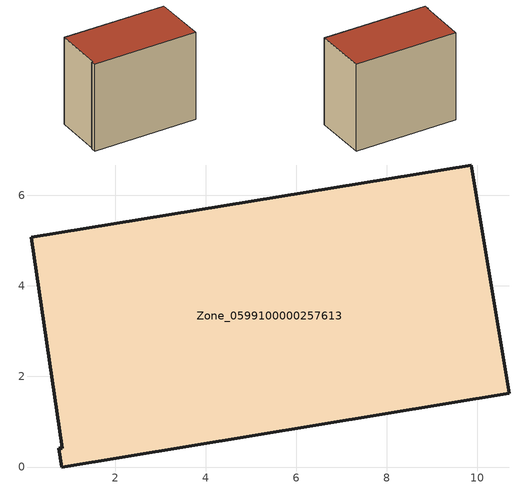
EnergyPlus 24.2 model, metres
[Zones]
Zone_0599100000257613
 floor ground (C_G): 0.14,5.07 9.87,6.67 10.71,1.63 0.82,0 0.76,0.41 0.83,0.42 z0
 wall outside (C_F): 10.71,1.63 9.87,6.67 0.14,5.07 0.83,0.42 0.76,0.41 0.82,0 10.71,1.63 z0:8.52
 roof outside (C_R): 9.87,6.67 0.14,5.07 0.83,0.42 0.76,0.41 0.82,0 10.71,1.63 z8.52
[BUILDING]
Pand.0599100000257613: North Axis=0; Terrain=City; Loads Convergence Tolerance Value=0.04; Temperature Convergence Tolerance Value=0.4; Solar Distribution=FullExterior; Maximum Number of Warmup Days=25; Minimum Number of Warmup Days=1
[Site:Location]
Rotterdam.The.Hague.AP_ZH_NLD Design_Conditions: Latitude=51.96; Longitude=4.45; Time Zone=1; Elevation=-4.5
[SITE:GROUNDTEMPERATURE:BUILDINGSURFACE]
18, 18, 18, 18, 18, 18, 18, 18, 18, 18, 18, 18
[MATERIAL] Thermal Absorptance=0.9; Solar Absorptance=0.7; Visible Absorptance=0.7
Name | Roughness | Thickness | Conductivity | Density | Specific Heat
G.TI.1992-2005 | MediumSmooth | 0.15 | 0.06 | 540 | 1210
F.TI.1992-2005 | Rough | 0.3 | 0.12 | 1920 | 840
R.TI.1992-2005 | MediumRough | 0.2 | 0.08 | 1500 | 1000
[CONSTRUCTION]
C_G: G.TI.1992-2005
C_F: F.TI.1992-2005
C_R: R.TI.1992-2005
[ZONE]
Zone_0599100000257613: Type=1; Multiplier=1; Ceiling Height=Autocalculate; Volume=Autocalculate; Floor Area=autocalculate; Part of Total Floor Area=Yes
[ZONEINFILTRATION:DESIGNFLOWRATE]
Infil_Zone_0599100000257613: Zone or ZoneList or Space or SpaceList=Zone_0599100000257613; Schedule=AlwaysOn; Design Flow Rate Calculation Method=Flow/Area; Flow Rate per Floor Area=0.0015; Constant Term Coefficient=1; Temperature Term Coefficient=0; Velocity Term Coefficient=0; Velocity Squared Term Coefficient=0
[HVACTEMPLATE:ZONE:IDEALLOADSAIRSYSTEM]
Zone_0599100000257613: Maximum Heating Supply Air Temperature=50; Minimum Cooling Supply Air Temperature=13; Maximum Heating Supply Air Humidity Ratio=0.0156; Minimum Cooling Supply Air Humidity Ratio=0.0077; Heating Limit=NoLimit; Cooling Limit=NoLimit; Dehumidification Control Type=ConstantSensibleHeatRatio; Cooling Sensible Heat Ratio=0.7; Dehumidification Setpoint=60; Humidification Control Type=None; Humidification Setpoint=30; Outdoor Air Method=None; Outdoor Air Flow Rate per Person=0.00944; Outdoor Air Flow Rate per Zone Floor Area=0; Outdoor Air Flow Rate per Zone=0; Demand Controlled Ventilation Type=None; Outdoor Air Economizer Type=NoEconomizer; Heat Recovery Type=None; Sensible Heat Recovery Effectiveness=0.7; Latent Heat Recovery Effectiveness=0.65
[ZONECONTROL:THERMOSTAT]
ThermostatControl_Zone_0599100000257613: Zone or ZoneList=Zone_0599100000257613; Control Type Schedule=DualSetpointControlType; Control 1=Thermostat_Zone_0599100000257613; Temperature Difference Between Cutout And Setpoint=0
[THERMOSTATSETPOINT:DUALSETPOINT]
Thermostat_Zone_0599100000257613: Heating Setpoint Temperature Schedule=HeatingSetpoint_Zone_0599100000257613; Cooling Setpoint Temperature Schedule=CoolingSetpoint_Zone_0599100000257613
[SCHEDULE:COMPACT]
HeatingSetpoint_Zone_0599100000257613: Through: 12/31, For: AllDays, Until: 24:00, 21
CoolingSetpoint_Zone_0599100000257613: Through: 12/31, For: AllDays, Until: 24:00, 24
DualSetpointControlType: Through: 12/31, For: AllDays, Until: 24:00, 4
AlwaysOn: Through: 12/31, For: AllDays, Until: 24:00, 1
